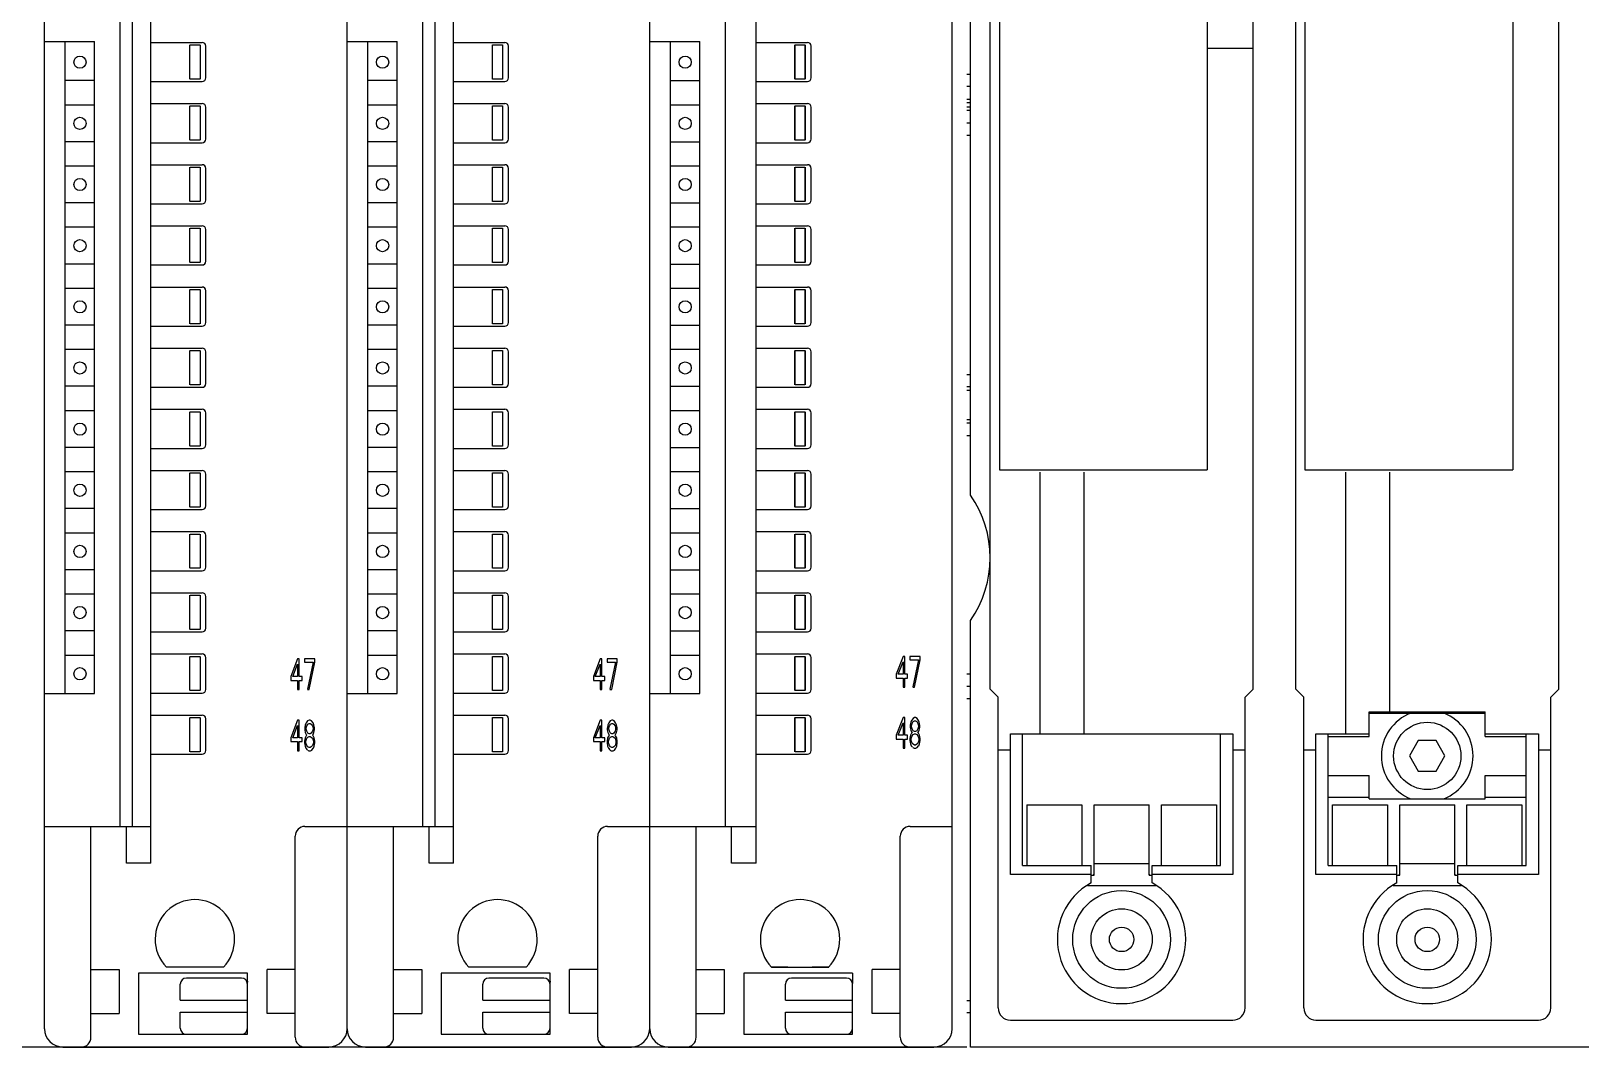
# Model space of a CAD drawing. Extents: x 430 to 1632, y -19 to 271.
# Drawn here: x 1389.4 to 1516.1, y -19.1 to 63.9 of the extents above; entities that cross this region are included whole.
import ezdxf

# ---------------------------------------------------------------- set-up
doc = ezdxf.new("R2010")
doc.units = 0
doc.header["$LTSCALE"] = 5
doc.header["$MEASUREMENT"] = 0
doc.layers.get('0').update_dxf_attribs({"linetype": 'CONTINUOUS'})

msp = doc.modelspace()

# ---------------------------------------------------------------- linework, layer by layer
at = {"color": 7, "linetype": 'Continuous'}
for p, q in [((1390.5, -17.65), (1390.5, 269.35)), ((1415.25, -17.65), (1415.25, 269.35)), ((1415.25, -17.65), (1415.25, 269.35)), ((1440, -17.65), (1440, 269.35)), ((1464.75, -17.65), (1464.75, 269.35)), ((1396.7, -1.11), (1396.7, 255.92)), ((1421.45, -1.11), (1421.45, 255.92)), ((1446.2, -1.11), (1446.2, 255.92)), ((1397.7, -1.11), (1397.7, 245.25)), ((1399.2, -4.11), (1399.2, 245.25)), ((1422.45, -1.11), (1422.45, 245.25)), ((1423.95, -4.11), (1423.95, 245.25)), ((1448.7, -4.11), (1448.7, 245.25)), ((1466.25, 25.97), (1466.25, 199.25)), ((1467.85, 10.1), (1467.85, 189.25)), ((1489.35, 10.1), (1489.35, 189.25)), ((1492.85, 10.1), (1492.85, 189.25)), ((1514.35, 10.1), (1514.35, 189.25)), ((1468.6, 166.65), (1468.6, 28.05)), ((1485.6, 166.65), (1485.6, 28.05)), ((1493.6, 166.65), (1493.6, 28.05)), ((1510.6, 166.65), (1510.6, 28.05)), ((1390.5, 63.05), (1394.6, 63.05)), ((1392.2, 9.75), (1392.2, 63.05)), ((1394.6, 9.75), (1394.6, 63.05)), ((1399.2, 62.99), (1403.4, 62.99)), ((1402.38, 59.99), (1402.38, 62.79)), ((1402.4, 62.79), (1403.2, 62.79)), ((1403.22, 62.79), (1403.22, 59.99)), ((1403.7, 60.09), (1403.7, 62.69)), ((1415.25, 63.05), (1419.35, 63.05)), ((1416.95, 9.75), (1416.95, 63.05)), ((1419.35, 9.75), (1419.35, 63.05)), ((1423.95, 62.99), (1428.15, 62.99)), ((1427.13, 59.99), (1427.13, 62.79)), ((1427.15, 62.79), (1427.95, 62.79)), ((1427.97, 62.79), (1427.97, 59.99)), ((1428.45, 60.09), (1428.45, 62.69)), ((1440, 63.05), (1444.1, 63.05)), ((1441.7, 9.75), (1441.7, 63.05)), ((1444.1, 9.75), (1444.1, 63.05)), ((1448.7, 62.99), (1452.9, 62.99)), ((1451.88, 59.99), (1451.88, 62.79)), ((1451.9, 59.99), (1451.9, 62.79)), ((1451.9, 62.79), (1452.7, 62.79)), ((1452.7, 62.79), (1452.7, 59.99)), ((1452.72, 62.79), (1452.72, 59.99)), ((1453.2, 60.09), (1453.2, 62.69)), ((1489.35, 62.5), (1485.6, 62.5)), ((1394.6, 59.87), (1392.2, 59.87)), ((1399.2, 59.79), (1403.4, 59.79)), ((1403.2, 59.99), (1402.4, 59.99)), ((1419.35, 59.87), (1416.95, 59.87)), ((1423.95, 59.79), (1428.15, 59.79)), ((1427.95, 59.99), (1427.15, 59.99)), ((1441.7, 59.87), (1444.1, 59.87)), ((1448.7, 59.79), (1452.9, 59.79)), ((1452.7, 59.99), (1451.9, 59.99)), ((1465.95, 60.4), (1466.25, 60.4)), ((1465.95, 59.4), (1466.25, 59.4)), ((1465.95, 58.36), (1466.25, 58.36)), ((1394.6, 57.87), (1392.2, 57.87)), ((1399.2, 57.99), (1403.4, 57.99)), ((1402.38, 54.99), (1402.38, 57.79)), ((1402.4, 57.79), (1403.2, 57.79)), ((1403.22, 57.79), (1403.22, 54.99)), ((1403.7, 55.09), (1403.7, 57.69)), ((1419.35, 57.87), (1416.95, 57.87)), ((1423.95, 57.99), (1428.15, 57.99)), ((1427.13, 54.99), (1427.13, 57.79)), ((1427.15, 57.79), (1427.95, 57.79)), ((1427.97, 57.79), (1427.97, 54.99)), ((1428.45, 55.09), (1428.45, 57.69)), ((1444.1, 57.87), (1441.7, 57.87)), ((1448.7, 57.99), (1452.9, 57.99)), ((1451.88, 54.99), (1451.88, 57.79)), ((1451.9, 54.99), (1451.9, 57.79)), ((1451.9, 57.79), (1452.7, 57.79)), ((1452.7, 57.79), (1452.7, 54.99)), ((1452.72, 57.79), (1452.72, 54.99)), ((1453.2, 55.09), (1453.2, 57.69)), ((1465.95, 58.07), (1466.25, 58.07)), ((1465.95, 57.73), (1466.25, 57.73)), ((1465.95, 57.44), (1466.25, 57.44)), ((1465.95, 56.4), (1466.25, 56.4)), ((1394.6, 54.87), (1392.2, 54.87)), ((1399.2, 54.79), (1403.4, 54.79)), ((1403.2, 54.99), (1402.4, 54.99)), ((1419.35, 54.87), (1416.95, 54.87)), ((1423.95, 54.79), (1428.15, 54.79)), ((1427.95, 54.99), (1427.15, 54.99)), ((1441.7, 54.87), (1444.1, 54.87)), ((1448.7, 54.79), (1452.9, 54.79)), ((1452.7, 54.99), (1451.9, 54.99)), ((1465.95, 55.4), (1466.25, 55.4)), ((1394.6, 52.87), (1392.2, 52.87)), ((1399.2, 52.99), (1403.4, 52.99)), ((1402.38, 49.99), (1402.38, 52.79)), ((1402.4, 52.79), (1403.2, 52.79)), ((1403.22, 52.79), (1403.22, 49.99)), ((1403.7, 50.09), (1403.7, 52.69)), ((1419.35, 52.87), (1416.95, 52.87)), ((1423.95, 52.99), (1428.15, 52.99)), ((1427.13, 49.99), (1427.13, 52.79)), ((1427.15, 52.79), (1427.95, 52.79)), ((1427.97, 52.79), (1427.97, 49.99)), ((1428.45, 50.09), (1428.45, 52.69)), ((1444.1, 52.87), (1441.7, 52.87)), ((1448.7, 52.99), (1452.9, 52.99)), ((1451.88, 49.99), (1451.88, 52.79)), ((1451.9, 49.99), (1451.9, 52.79)), ((1451.9, 52.79), (1452.7, 52.79)), ((1452.7, 52.79), (1452.7, 49.99)), ((1452.72, 52.79), (1452.72, 49.99)), ((1453.2, 50.09), (1453.2, 52.69)), ((1394.6, 49.87), (1392.2, 49.87)), ((1399.2, 49.79), (1403.4, 49.79)), ((1403.2, 49.99), (1402.4, 49.99)), ((1419.35, 49.87), (1416.95, 49.87)), ((1423.95, 49.79), (1428.15, 49.79)), ((1427.95, 49.99), (1427.15, 49.99)), ((1441.7, 49.87), (1444.1, 49.87)), ((1448.7, 49.79), (1452.9, 49.79)), ((1452.7, 49.99), (1451.9, 49.99)), ((1394.6, 47.87), (1392.2, 47.87)), ((1399.2, 47.99), (1403.4, 47.99)), ((1402.38, 44.99), (1402.38, 47.79)), ((1402.4, 47.79), (1403.2, 47.79)), ((1403.22, 47.79), (1403.22, 44.99)), ((1403.7, 45.09), (1403.7, 47.69)), ((1419.35, 47.87), (1416.95, 47.87)), ((1423.95, 47.99), (1428.15, 47.99)), ((1427.13, 44.99), (1427.13, 47.79)), ((1427.15, 47.79), (1427.95, 47.79)), ((1427.97, 47.79), (1427.97, 44.99)), ((1428.45, 45.09), (1428.45, 47.69)), ((1444.1, 47.87), (1441.7, 47.87)), ((1448.7, 47.99), (1452.9, 47.99)), ((1451.88, 44.99), (1451.88, 47.79)), ((1451.9, 44.99), (1451.9, 47.79)), ((1451.9, 47.79), (1452.7, 47.79)), ((1452.7, 47.79), (1452.7, 44.99)), ((1452.72, 47.79), (1452.72, 44.99)), ((1453.2, 45.09), (1453.2, 47.69)), ((1394.6, 44.87), (1392.2, 44.87)), ((1399.2, 44.79), (1403.4, 44.79)), ((1403.2, 44.99), (1402.4, 44.99)), ((1419.35, 44.87), (1416.95, 44.87)), ((1423.95, 44.79), (1428.15, 44.79)), ((1427.95, 44.99), (1427.15, 44.99)), ((1441.7, 44.87), (1444.1, 44.87)), ((1448.7, 44.79), (1452.9, 44.79)), ((1452.7, 44.99), (1451.9, 44.99)), ((1394.6, 42.87), (1392.2, 42.87)), ((1399.2, 42.99), (1403.4, 42.99)), ((1402.38, 39.99), (1402.38, 42.79)), ((1402.4, 42.79), (1403.2, 42.79)), ((1403.22, 42.79), (1403.22, 39.99)), ((1403.7, 40.09), (1403.7, 42.69)), ((1419.35, 42.87), (1416.95, 42.87)), ((1423.95, 42.99), (1428.15, 42.99)), ((1427.13, 39.99), (1427.13, 42.79)), ((1427.15, 42.79), (1427.95, 42.79)), ((1427.97, 42.79), (1427.97, 39.99)), ((1428.45, 40.09), (1428.45, 42.69)), ((1444.1, 42.87), (1441.7, 42.87)), ((1448.7, 42.99), (1452.9, 42.99)), ((1451.88, 39.99), (1451.88, 42.79)), ((1451.9, 39.99), (1451.9, 42.79)), ((1451.9, 42.79), (1452.7, 42.79)), ((1452.7, 42.79), (1452.7, 39.99)), ((1452.72, 42.79), (1452.72, 39.99)), ((1453.2, 40.09), (1453.2, 42.69)), ((1394.6, 39.87), (1392.2, 39.87)), ((1399.2, 39.79), (1403.4, 39.79)), ((1403.2, 39.99), (1402.4, 39.99)), ((1419.35, 39.87), (1416.95, 39.87)), ((1423.95, 39.79), (1428.15, 39.79)), ((1427.95, 39.99), (1427.15, 39.99)), ((1441.7, 39.87), (1444.1, 39.87)), ((1448.7, 39.79), (1452.9, 39.79)), ((1452.7, 39.99), (1451.9, 39.99)), ((1394.6, 37.87), (1392.2, 37.87)), ((1399.2, 37.99), (1403.4, 37.99)), ((1402.38, 34.99), (1402.38, 37.79)), ((1402.4, 37.79), (1403.2, 37.79)), ((1403.22, 37.79), (1403.22, 34.99)), ((1403.7, 35.09), (1403.7, 37.69)), ((1419.35, 37.87), (1416.95, 37.87)), ((1423.95, 37.99), (1428.15, 37.99)), ((1427.13, 34.99), (1427.13, 37.79)), ((1427.15, 37.79), (1427.95, 37.79)), ((1427.97, 37.79), (1427.97, 34.99)), ((1428.45, 35.09), (1428.45, 37.69)), ((1444.1, 37.87), (1441.7, 37.87)), ((1448.7, 37.99), (1452.9, 37.99)), ((1451.88, 34.99), (1451.88, 37.79)), ((1451.9, 34.99), (1451.9, 37.79)), ((1451.9, 37.79), (1452.7, 37.79)), ((1452.7, 37.79), (1452.7, 34.99)), ((1452.72, 37.79), (1452.72, 34.99)), ((1453.2, 35.09), (1453.2, 37.69)), ((1465.95, 35.85), (1466.25, 35.85)), ((1394.6, 34.87), (1392.2, 34.87)), ((1399.2, 34.79), (1403.4, 34.79)), ((1403.2, 34.99), (1402.4, 34.99)), ((1419.35, 34.87), (1416.95, 34.87)), ((1423.95, 34.79), (1428.15, 34.79)), ((1427.95, 34.99), (1427.15, 34.99)), ((1441.7, 34.87), (1444.1, 34.87)), ((1448.7, 34.79), (1452.9, 34.79)), ((1452.7, 34.99), (1451.9, 34.99)), ((1465.95, 34.85), (1466.25, 34.85)), ((1465.95, 34.55), (1466.25, 34.55)), ((1399.2, 32.99), (1403.4, 32.99)), ((1423.95, 32.99), (1428.15, 32.99)), ((1448.7, 32.99), (1452.9, 32.99)), ((1394.6, 32.87), (1392.2, 32.87)), ((1402.38, 29.99), (1402.38, 32.79)), ((1402.4, 32.79), (1403.2, 32.79)), ((1403.22, 32.79), (1403.22, 29.99)), ((1403.7, 30.09), (1403.7, 32.69)), ((1419.35, 32.87), (1416.95, 32.87)), ((1427.13, 29.99), (1427.13, 32.79)), ((1427.15, 32.79), (1427.95, 32.79)), ((1427.97, 32.79), (1427.97, 29.99)), ((1428.45, 30.09), (1428.45, 32.69)), ((1444.1, 32.87), (1441.7, 32.87)), ((1451.88, 29.99), (1451.88, 32.79)), ((1451.9, 29.99), (1451.9, 32.79)), ((1451.9, 32.79), (1452.7, 32.79)), ((1452.7, 32.79), (1452.7, 29.99)), ((1452.72, 32.79), (1452.72, 29.99)), ((1453.2, 30.09), (1453.2, 32.69)), ((1465.95, 32.15), (1466.25, 32.15)), ((1466.25, 31.85), (1465.95, 31.85)), ((1465.95, 30.85), (1466.25, 30.85)), ((1394.6, 29.87), (1392.2, 29.87)), ((1399.2, 29.79), (1403.4, 29.79)), ((1403.2, 29.99), (1402.4, 29.99)), ((1419.35, 29.87), (1416.95, 29.87)), ((1423.95, 29.79), (1428.15, 29.79)), ((1427.95, 29.99), (1427.15, 29.99)), ((1441.7, 29.87), (1444.1, 29.87)), ((1448.7, 29.79), (1452.9, 29.79)), ((1452.7, 29.99), (1451.9, 29.99)), ((1399.2, 27.99), (1403.4, 27.99)), ((1423.95, 27.99), (1428.15, 27.99)), ((1448.7, 27.99), (1452.9, 27.99)), ((1468.6, 28.05), (1485.6, 28.05)), ((1493.6, 28.05), (1510.6, 28.05)), ((1394.6, 27.87), (1392.2, 27.87)), ((1402.38, 24.99), (1402.38, 27.79)), ((1402.4, 27.79), (1403.2, 27.79)), ((1403.22, 27.79), (1403.22, 24.99)), ((1403.7, 25.09), (1403.7, 27.69)), ((1419.35, 27.87), (1416.95, 27.87)), ((1427.13, 24.99), (1427.13, 27.79)), ((1427.15, 27.79), (1427.95, 27.79)), ((1427.97, 27.79), (1427.97, 24.99)), ((1428.45, 25.09), (1428.45, 27.69)), ((1444.1, 27.87), (1441.7, 27.87)), ((1451.88, 24.99), (1451.88, 27.79)), ((1451.9, 24.99), (1451.9, 27.79)), ((1451.9, 27.79), (1452.7, 27.79)), ((1452.7, 27.79), (1452.7, 24.99)), ((1452.72, 27.79), (1452.72, 24.99)), ((1453.2, 25.09), (1453.2, 27.69)), ((1471.9, 27.85), (1471.9, 6.45)), ((1475.5, 27.85), (1475.5, 6.45)), ((1496.9, 27.85), (1496.9, 6.45)), ((1500.5, 27.85), (1500.5, 8.25)), ((1394.6, 24.87), (1392.2, 24.87)), ((1399.2, 24.79), (1403.4, 24.79)), ((1403.2, 24.99), (1402.4, 24.99)), ((1419.35, 24.87), (1416.95, 24.87)), ((1423.95, 24.79), (1428.15, 24.79)), ((1427.95, 24.99), (1427.15, 24.99)), ((1441.7, 24.87), (1444.1, 24.87)), ((1448.7, 24.79), (1452.9, 24.79)), ((1452.7, 24.99), (1451.9, 24.99)), ((1394.6, 22.87), (1392.2, 22.87)), ((1399.2, 22.99), (1403.4, 22.99)), ((1419.35, 22.87), (1416.95, 22.87)), ((1423.95, 22.99), (1428.15, 22.99)), ((1444.1, 22.87), (1441.7, 22.87)), ((1448.7, 22.99), (1452.9, 22.99)), ((1402.38, 19.99), (1402.38, 22.79)), ((1402.4, 22.79), (1403.2, 22.79)), ((1403.22, 22.79), (1403.22, 19.99)), ((1403.7, 20.09), (1403.7, 22.69)), ((1427.13, 19.99), (1427.13, 22.79)), ((1427.15, 22.79), (1427.95, 22.79)), ((1427.97, 22.79), (1427.97, 19.99)), ((1428.45, 20.09), (1428.45, 22.69)), ((1451.88, 19.99), (1451.88, 22.79)), ((1451.9, 19.99), (1451.9, 22.79)), ((1451.9, 22.79), (1452.7, 22.79)), ((1452.7, 22.79), (1452.7, 19.99)), ((1452.72, 22.79), (1452.72, 19.99)), ((1453.2, 20.09), (1453.2, 22.69)), ((1394.6, 19.87), (1392.2, 19.87)), ((1399.2, 19.79), (1403.4, 19.79)), ((1403.2, 19.99), (1402.4, 19.99)), ((1419.35, 19.87), (1416.95, 19.87)), ((1423.95, 19.79), (1428.15, 19.79)), ((1427.95, 19.99), (1427.15, 19.99)), ((1441.7, 19.87), (1444.1, 19.87)), ((1448.7, 19.79), (1452.9, 19.79)), ((1452.7, 19.99), (1451.9, 19.99)), ((1394.6, 17.87), (1392.2, 17.87)), ((1399.2, 17.99), (1403.4, 17.99)), ((1402.38, 14.99), (1402.38, 17.79)), ((1402.4, 17.79), (1403.2, 17.79)), ((1403.22, 17.79), (1403.22, 14.99)), ((1419.35, 17.87), (1416.95, 17.87)), ((1423.95, 17.99), (1428.15, 17.99)), ((1427.13, 14.99), (1427.13, 17.79)), ((1427.15, 17.79), (1427.95, 17.79)), ((1427.97, 17.79), (1427.97, 14.99)), ((1444.1, 17.87), (1441.7, 17.87)), ((1448.7, 17.99), (1452.9, 17.99)), ((1451.88, 14.99), (1451.88, 17.79)), ((1451.9, 14.99), (1451.9, 17.79)), ((1451.9, 17.79), (1452.7, 17.79)), ((1452.7, 17.79), (1452.7, 14.99)), ((1452.72, 17.79), (1452.72, 14.99)), ((1403.7, 15.09), (1403.7, 17.69)), ((1428.45, 15.09), (1428.45, 17.69)), ((1453.2, 15.09), (1453.2, 17.69)), ((1466.25, -19.15), (1466.25, 15.73)), ((1394.6, 14.87), (1392.2, 14.87)), ((1399.2, 14.79), (1403.4, 14.79)), ((1403.2, 14.99), (1402.4, 14.99)), ((1419.35, 14.87), (1416.95, 14.87)), ((1423.95, 14.79), (1428.15, 14.79)), ((1427.95, 14.99), (1427.15, 14.99)), ((1441.7, 14.87), (1444.1, 14.87)), ((1448.7, 14.79), (1452.9, 14.79)), ((1452.7, 14.99), (1451.9, 14.99)), ((1394.6, 12.87), (1392.2, 12.87)), ((1399.2, 12.99), (1403.4, 12.99)), ((1402.38, 9.99), (1402.38, 12.79)), ((1402.4, 12.79), (1403.2, 12.79)), ((1403.22, 12.79), (1403.22, 9.99)), ((1403.7, 10.09), (1403.7, 12.69)), ((1419.35, 12.87), (1416.95, 12.87)), ((1423.95, 12.99), (1428.15, 12.99)), ((1427.13, 9.99), (1427.13, 12.79)), ((1427.15, 12.79), (1427.95, 12.79)), ((1427.97, 12.79), (1427.97, 9.99)), ((1428.45, 10.09), (1428.45, 12.69)), ((1444.1, 12.87), (1441.7, 12.87)), ((1448.7, 12.99), (1452.9, 12.99)), ((1451.88, 9.99), (1451.88, 12.79)), ((1451.9, 9.99), (1451.9, 12.79)), ((1451.9, 12.79), (1452.7, 12.79)), ((1452.7, 12.79), (1452.7, 9.99)), ((1452.72, 12.79), (1452.72, 9.99)), ((1453.2, 10.09), (1453.2, 12.69)), ((1460.72, 12.78), (1460.16, 11.34)), ((1460.86, 12.78), (1460.72, 12.78)), ((1460.86, 11.34), (1460.86, 12.78)), ((1461.28, 12.78), (1461.28, 12.51)), ((1462.12, 12.78), (1461.28, 12.78)), ((1462.12, 12.51), (1462.12, 12.78)), ((1411.2, 12.58), (1410.64, 11.14)), ((1410.8, 11.14), (1411.2, 12.15)), ((1411.34, 12.58), (1411.2, 12.58)), ((1411.2, 12.15), (1411.2, 11.14)), ((1411.34, 11.14), (1411.34, 12.58)), ((1411.76, 12.58), (1411.76, 12.31)), ((1412.6, 12.58), (1411.76, 12.58)), ((1411.76, 12.31), (1412.46, 12.31)), ((1412.46, 12.31), (1412, 10.1)), ((1412.14, 10.08), (1412.6, 12.31)), ((1412.6, 12.31), (1412.6, 12.58)), ((1435.95, 12.58), (1435.39, 11.14)), ((1435.55, 11.14), (1435.95, 12.15)), ((1436.09, 12.58), (1435.95, 12.58)), ((1435.95, 12.15), (1435.95, 11.14)), ((1436.09, 11.14), (1436.09, 12.58)), ((1436.51, 12.58), (1436.51, 12.31)), ((1437.35, 12.58), (1436.51, 12.58)), ((1436.51, 12.31), (1437.21, 12.31)), ((1437.21, 12.31), (1436.75, 10.1)), ((1436.89, 10.08), (1437.35, 12.31)), ((1437.35, 12.31), (1437.35, 12.58)), ((1460.32, 11.34), (1460.72, 12.35)), ((1460.72, 12.35), (1460.72, 11.34)), ((1461.28, 12.51), (1461.98, 12.51)), ((1461.98, 12.51), (1461.52, 10.31)), ((1461.66, 10.28), (1462.12, 12.51)), ((1410.64, 11.14), (1410.64, 10.82)), ((1410.64, 10.82), (1411.2, 10.82)), ((1411.2, 11.14), (1410.8, 11.14)), ((1411.2, 10.82), (1411.2, 10.08)), ((1411.57, 11.14), (1411.34, 11.14)), ((1411.34, 10.08), (1411.34, 10.82)), ((1411.34, 10.82), (1411.57, 10.82)), ((1411.57, 10.82), (1411.57, 11.14)), ((1435.39, 11.14), (1435.39, 10.82)), ((1435.39, 10.82), (1435.95, 10.82)), ((1435.95, 11.14), (1435.55, 11.14)), ((1435.95, 10.82), (1435.95, 10.08)), ((1436.32, 11.14), (1436.09, 11.14)), ((1436.09, 10.08), (1436.09, 10.82)), ((1436.09, 10.82), (1436.32, 10.82)), ((1436.32, 10.82), (1436.32, 11.14)), ((1460.16, 11.34), (1460.16, 11.02)), ((1460.16, 11.02), (1460.72, 11.02)), ((1460.72, 11.34), (1460.32, 11.34)), ((1460.72, 11.02), (1460.72, 10.28)), ((1460.72, 10.28), (1460.86, 10.28)), ((1461.09, 11.34), (1460.86, 11.34)), ((1460.86, 10.28), (1460.86, 11.02)), ((1460.86, 11.02), (1461.09, 11.02)), ((1461.09, 11.02), (1461.09, 11.34)), ((1461.52, 10.28), (1461.66, 10.28)), ((1465.95, 11.35), (1466.25, 11.35)), ((1465.95, 10.35), (1466.25, 10.35)), ((1390.5, 9.75), (1394.6, 9.75)), ((1399.2, 9.79), (1403.4, 9.79)), ((1403.2, 9.99), (1402.4, 9.99)), ((1411.2, 10.08), (1411.34, 10.08)), ((1412, 10.08), (1412.14, 10.08)), ((1415.25, 9.75), (1419.35, 9.75)), ((1423.95, 9.79), (1428.15, 9.79)), ((1427.95, 9.99), (1427.15, 9.99)), ((1435.95, 10.08), (1436.09, 10.08)), ((1436.75, 10.08), (1436.89, 10.08)), ((1440, 9.75), (1444.1, 9.75)), ((1448.7, 9.79), (1452.9, 9.79)), ((1452.7, 9.99), (1451.9, 9.99)), ((1465.95, 9.35), (1466.25, 9.35)), ((1467.85, 10.1), (1468.5, 9.45)), ((1468.5, -15.95), (1468.5, 9.45)), ((1489.35, 10.1), (1488.7, 9.45)), ((1488.7, -15.95), (1488.7, 9.45)), ((1492.85, 10.1), (1493.5, 9.45)), ((1493.5, -15.95), (1493.5, 9.45)), ((1514.35, 10.1), (1513.7, 9.45)), ((1513.7, -15.95), (1513.7, 9.45)), ((1399.2, 7.99), (1403.4, 7.99)), ((1402.38, 4.99), (1402.38, 7.79)), ((1402.4, 7.79), (1403.2, 7.79)), ((1403.22, 7.79), (1403.22, 4.99)), ((1403.7, 5.09), (1403.7, 7.69)), ((1423.95, 7.99), (1428.15, 7.99)), ((1427.13, 4.99), (1427.13, 7.79)), ((1427.15, 7.79), (1427.95, 7.79)), ((1427.97, 7.79), (1427.97, 4.99)), ((1428.45, 5.09), (1428.45, 7.69)), ((1448.7, 7.99), (1452.9, 7.99)), ((1451.88, 4.99), (1451.88, 7.79)), ((1451.9, 4.99), (1451.9, 7.79)), ((1451.9, 7.79), (1452.7, 7.79)), ((1452.7, 7.79), (1452.7, 4.99)), ((1452.72, 7.79), (1452.72, 4.99)), ((1453.2, 5.09), (1453.2, 7.69)), ((1460.72, 7.78), (1460.16, 6.34)), ((1460.86, 7.78), (1460.72, 7.78)), ((1460.86, 6.34), (1460.86, 7.78)), ((1461.54, 7.72), (1461.42, 7.56)), ((1461.66, 7.78), (1461.54, 7.72)), ((1461.75, 7.78), (1461.66, 7.78)), ((1461.87, 7.72), (1461.75, 7.78)), ((1461.98, 7.56), (1461.87, 7.72)), ((1498.85, 8.25), (1508.35, 8.25)), ((1498.85, 6.25), (1498.85, 8.25)), ((1498.85, 8.15), (1508.35, 8.15)), ((1508.35, 6.25), (1508.35, 8.25)), ((1411.2, 7.58), (1410.64, 6.14)), ((1410.8, 6.14), (1411.2, 7.15)), ((1411.34, 7.58), (1411.2, 7.58)), ((1411.2, 7.15), (1411.2, 6.14)), ((1411.34, 6.14), (1411.34, 7.58)), ((1411.78, 6.94), (1411.78, 6.78)), ((1411.78, 6.78), (1411.83, 6.57)), ((1411.83, 7.2), (1411.79, 6.96)), ((1411.9, 7.36), (1411.83, 7.2)), ((1411.83, 6.57), (1411.9, 6.41)), ((1412.02, 7.52), (1411.9, 7.36)), ((1411.9, 6.94), (1411.95, 7.1)), ((1411.9, 6.83), (1411.9, 6.94)), ((1411.95, 6.67), (1411.9, 6.83)), ((1411.9, 6.41), (1411.95, 6.35)), ((1411.95, 6.35), (1411.9, 6.3)), ((1411.95, 7.1), (1412.04, 7.26)), ((1412.04, 6.51), (1411.95, 6.67)), ((1412.14, 7.58), (1412.02, 7.52)), ((1412.04, 7.26), (1412.14, 7.31)), ((1412.14, 6.46), (1412.04, 6.51)), ((1412.23, 7.58), (1412.14, 7.58)), ((1412.14, 7.31), (1412.23, 7.31)), ((1412.23, 6.46), (1412.14, 6.46)), ((1412.35, 7.52), (1412.23, 7.58)), ((1412.23, 7.31), (1412.32, 7.26)), ((1412.32, 6.51), (1412.23, 6.46)), ((1412.32, 7.26), (1412.42, 7.1)), ((1412.42, 6.67), (1412.32, 6.51)), ((1412.46, 7.36), (1412.35, 7.52)), ((1412.42, 7.1), (1412.46, 6.94)), ((1412.46, 6.83), (1412.42, 6.67)), ((1412.42, 6.35), (1412.46, 6.41)), ((1412.46, 6.3), (1412.42, 6.35)), ((1412.53, 7.2), (1412.46, 7.36)), ((1412.46, 6.94), (1412.46, 6.83)), ((1412.46, 6.41), (1412.53, 6.57)), ((1412.58, 6.94), (1412.53, 7.2)), ((1412.53, 6.57), (1412.58, 6.78)), ((1412.58, 6.78), (1412.58, 6.94)), ((1435.95, 7.58), (1435.39, 6.14)), ((1435.55, 6.14), (1435.95, 7.15)), ((1436.09, 7.58), (1435.95, 7.58)), ((1435.95, 7.15), (1435.95, 6.14)), ((1436.09, 6.14), (1436.09, 7.58)), ((1436.53, 6.94), (1436.53, 6.78)), ((1436.53, 6.78), (1436.58, 6.57)), ((1436.58, 7.2), (1436.54, 6.96)), ((1436.65, 7.36), (1436.58, 7.2)), ((1436.58, 6.57), (1436.65, 6.41)), ((1436.77, 7.52), (1436.65, 7.36)), ((1436.65, 6.94), (1436.7, 7.1)), ((1436.65, 6.83), (1436.65, 6.94)), ((1436.7, 6.67), (1436.65, 6.83)), ((1436.65, 6.41), (1436.7, 6.35)), ((1436.7, 6.35), (1436.65, 6.3)), ((1436.7, 7.1), (1436.79, 7.26)), ((1436.79, 6.51), (1436.7, 6.67)), ((1436.89, 7.58), (1436.77, 7.52)), ((1436.79, 7.26), (1436.89, 7.31)), ((1436.89, 6.46), (1436.79, 6.51)), ((1436.98, 7.58), (1436.89, 7.58)), ((1436.89, 7.31), (1436.98, 7.31)), ((1436.98, 6.46), (1436.89, 6.46)), ((1437.1, 7.52), (1436.98, 7.58)), ((1436.98, 7.31), (1437.07, 7.26)), ((1437.07, 6.51), (1436.98, 6.46)), ((1437.07, 7.26), (1437.17, 7.1)), ((1437.17, 6.67), (1437.07, 6.51)), ((1437.21, 7.36), (1437.1, 7.52)), ((1437.17, 7.1), (1437.21, 6.94)), ((1437.21, 6.83), (1437.17, 6.67)), ((1437.17, 6.35), (1437.21, 6.41)), ((1437.21, 6.3), (1437.17, 6.35)), ((1437.28, 7.2), (1437.21, 7.36)), ((1437.21, 6.94), (1437.21, 6.83)), ((1437.21, 6.41), (1437.28, 6.57)), ((1437.33, 6.94), (1437.28, 7.2)), ((1437.28, 6.57), (1437.33, 6.78)), ((1437.33, 6.78), (1437.33, 6.94)), ((1460.16, 6.34), (1460.16, 6.02)), ((1460.32, 6.34), (1460.72, 7.35)), ((1460.72, 6.34), (1460.32, 6.34)), ((1460.72, 7.35), (1460.72, 6.34)), ((1461.09, 6.34), (1460.86, 6.34)), ((1461.09, 6.02), (1461.09, 6.34)), ((1461.33, 6.34), (1461.28, 6.08)), ((1461.35, 7.41), (1461.31, 7.16)), ((1461.31, 7.14), (1461.31, 6.98)), ((1461.31, 6.98), (1461.35, 6.77)), ((1461.42, 6.5), (1461.33, 6.34)), ((1461.42, 7.56), (1461.35, 7.41)), ((1461.35, 6.77), (1461.42, 6.61)), ((1461.42, 7.14), (1461.47, 7.3)), ((1461.42, 7.03), (1461.42, 7.14)), ((1461.47, 6.87), (1461.42, 7.03)), ((1461.42, 6.61), (1461.47, 6.55)), ((1461.47, 6.55), (1461.42, 6.5)), ((1461.47, 7.3), (1461.56, 7.46)), ((1461.56, 6.71), (1461.47, 6.87)), ((1461.47, 6.29), (1461.56, 6.39)), ((1461.56, 7.46), (1461.66, 7.51)), ((1461.66, 6.66), (1461.56, 6.71)), ((1461.56, 6.39), (1461.66, 6.45)), ((1461.66, 7.51), (1461.75, 7.51)), ((1461.75, 6.66), (1461.66, 6.66)), ((1461.66, 6.45), (1461.75, 6.45)), ((1461.75, 7.51), (1461.84, 7.46)), ((1461.84, 6.71), (1461.75, 6.66)), ((1461.75, 6.45), (1461.84, 6.39)), ((1461.84, 7.46), (1461.94, 7.3)), ((1461.94, 6.87), (1461.84, 6.71)), ((1461.84, 6.39), (1461.94, 6.29)), ((1461.94, 7.3), (1461.98, 7.14)), ((1461.98, 7.03), (1461.94, 6.87)), ((1461.94, 6.55), (1461.98, 6.61)), ((1461.98, 6.5), (1461.94, 6.55)), ((1462.05, 7.41), (1461.98, 7.56)), ((1461.98, 7.14), (1461.98, 7.03)), ((1461.98, 6.61), (1462.05, 6.77)), ((1462.08, 6.34), (1461.98, 6.5)), ((1462.1, 7.14), (1462.05, 7.41)), ((1462.05, 6.77), (1462.1, 6.98)), ((1462.12, 6.08), (1462.08, 6.34)), ((1462.1, 6.98), (1462.1, 7.14)), ((1469.5, 6.45), (1487.7, 6.45)), ((1469.5, -5.05), (1469.5, 6.45)), ((1470.5, -4.3), (1470.5, 6.45)), ((1486.7, -4.3), (1486.7, 6.45)), ((1487.7, 6.45), (1487.7, -5.05)), ((1494.5, 6.45), (1498.85, 6.45)), ((1494.5, -5.05), (1494.5, 6.45)), ((1495.5, -4.3), (1495.5, 6.45)), ((1508.35, 6.45), (1512.7, 6.45)), ((1511.7, -4.3), (1511.7, 6.45)), ((1512.7, 6.45), (1512.7, -5.05)), ((1410.64, 6.14), (1410.64, 5.82)), ((1410.64, 5.82), (1411.2, 5.82)), ((1411.2, 6.14), (1410.8, 6.14)), ((1411.2, 5.82), (1411.2, 5.08)), ((1411.2, 5.08), (1411.34, 5.08)), ((1411.57, 6.14), (1411.34, 6.14)), ((1411.34, 5.08), (1411.34, 5.82)), ((1411.34, 5.82), (1411.57, 5.82)), ((1411.57, 5.82), (1411.57, 6.14)), ((1411.81, 6.14), (1411.76, 5.87)), ((1411.76, 5.87), (1411.76, 5.71)), ((1411.76, 5.71), (1411.81, 5.45)), ((1411.9, 6.3), (1411.81, 6.14)), ((1411.81, 5.45), (1411.88, 5.29)), ((1411.88, 5.87), (1411.95, 6.09)), ((1411.88, 5.71), (1411.88, 5.87)), ((1411.95, 5.5), (1411.88, 5.71)), ((1411.88, 5.29), (1411.98, 5.16)), ((1411.95, 6.09), (1412.04, 6.19)), ((1412.04, 5.4), (1411.95, 5.5)), ((1412, 5.13), (1412.11, 5.08)), ((1412.04, 6.19), (1412.14, 6.25)), ((1412.14, 5.34), (1412.04, 5.4)), ((1412.11, 5.08), (1412.25, 5.08)), ((1412.14, 6.25), (1412.23, 6.25)), ((1412.23, 5.34), (1412.14, 5.34)), ((1412.23, 6.25), (1412.32, 6.19)), ((1412.32, 5.4), (1412.23, 5.34)), ((1412.25, 5.08), (1412.37, 5.13)), ((1412.32, 6.19), (1412.42, 6.09)), ((1412.42, 5.5), (1412.32, 5.4)), ((1412.37, 5.13), (1412.48, 5.28)), ((1412.42, 6.09), (1412.49, 5.87)), ((1412.49, 5.71), (1412.42, 5.5)), ((1412.56, 6.14), (1412.46, 6.3)), ((1412.49, 5.87), (1412.49, 5.71)), ((1412.49, 5.29), (1412.56, 5.45)), ((1412.6, 5.87), (1412.56, 6.14)), ((1412.56, 5.45), (1412.6, 5.71)), ((1412.6, 5.71), (1412.6, 5.87)), ((1435.39, 6.14), (1435.39, 5.82)), ((1435.39, 5.82), (1435.95, 5.82)), ((1435.95, 6.14), (1435.55, 6.14)), ((1435.95, 5.82), (1435.95, 5.08)), ((1435.95, 5.08), (1436.09, 5.08)), ((1436.32, 6.14), (1436.09, 6.14)), ((1436.09, 5.08), (1436.09, 5.82)), ((1436.09, 5.82), (1436.32, 5.82)), ((1436.32, 5.82), (1436.32, 6.14)), ((1436.56, 6.14), (1436.51, 5.87)), ((1436.51, 5.87), (1436.51, 5.71)), ((1436.51, 5.71), (1436.56, 5.45)), ((1436.65, 6.3), (1436.56, 6.14)), ((1436.56, 5.45), (1436.63, 5.29)), ((1436.63, 5.87), (1436.7, 6.09)), ((1436.63, 5.71), (1436.63, 5.87)), ((1436.7, 5.5), (1436.63, 5.71)), ((1436.63, 5.29), (1436.73, 5.16)), ((1436.7, 6.09), (1436.79, 6.19)), ((1436.79, 5.4), (1436.7, 5.5)), ((1436.75, 5.13), (1436.86, 5.08)), ((1436.79, 6.19), (1436.89, 6.25)), ((1436.89, 5.34), (1436.79, 5.4)), ((1436.86, 5.08), (1437, 5.08)), ((1436.89, 6.25), (1436.98, 6.25)), ((1436.98, 5.34), (1436.89, 5.34)), ((1436.98, 6.25), (1437.07, 6.19)), ((1437.07, 5.4), (1436.98, 5.34)), ((1437, 5.08), (1437.12, 5.13)), ((1437.07, 6.19), (1437.17, 6.09)), ((1437.17, 5.5), (1437.07, 5.4)), ((1437.12, 5.13), (1437.23, 5.28)), ((1437.17, 6.09), (1437.24, 5.87)), ((1437.24, 5.71), (1437.17, 5.5)), ((1437.31, 6.14), (1437.21, 6.3)), ((1437.24, 5.87), (1437.24, 5.71)), ((1437.24, 5.29), (1437.31, 5.45)), ((1437.35, 5.87), (1437.31, 6.14)), ((1437.31, 5.45), (1437.35, 5.71)), ((1437.35, 5.71), (1437.35, 5.87)), ((1460.16, 6.02), (1460.72, 6.02)), ((1460.72, 6.02), (1460.72, 5.28)), ((1460.72, 5.28), (1460.86, 5.28)), ((1460.86, 5.28), (1460.86, 6.02)), ((1460.86, 6.02), (1461.09, 6.02)), ((1461.28, 6.08), (1461.28, 5.92)), ((1461.28, 5.92), (1461.33, 5.65)), ((1461.33, 5.65), (1461.4, 5.49)), ((1461.4, 6.08), (1461.47, 6.29)), ((1461.4, 5.92), (1461.4, 6.08)), ((1461.47, 5.7), (1461.4, 5.92)), ((1461.4, 5.49), (1461.5, 5.36)), ((1461.56, 5.6), (1461.47, 5.7)), ((1461.52, 5.33), (1461.63, 5.28)), ((1461.66, 5.54), (1461.56, 5.6)), ((1461.63, 5.28), (1461.77, 5.28)), ((1461.75, 5.54), (1461.66, 5.54)), ((1461.84, 5.6), (1461.75, 5.54)), ((1461.77, 5.28), (1461.89, 5.33)), ((1461.94, 5.7), (1461.84, 5.6)), ((1461.89, 5.33), (1462, 5.48)), ((1461.94, 6.29), (1462.01, 6.08)), ((1462.01, 5.92), (1461.94, 5.7)), ((1462.01, 6.08), (1462.01, 5.92)), ((1462.01, 5.49), (1462.08, 5.65)), ((1462.08, 5.65), (1462.12, 5.92)), ((1462.12, 5.92), (1462.12, 6.08)), ((1468.5, 5.15), (1469.5, 5.15)), ((1487.7, 5.15), (1488.7, 5.15)), ((1493.5, 5.15), (1494.5, 5.15)), ((1495.5, 6.25), (1498.85, 6.25)), ((1502.86, 5.9), (1502.15, 4.65)), ((1504.33, 5.9), (1502.86, 5.9)), ((1505.05, 4.65), (1504.33, 5.9)), ((1508.35, 6.25), (1511.7, 6.25)), ((1512.7, 5.15), (1513.7, 5.15)), ((1399.2, 4.79), (1403.4, 4.79)), ((1403.2, 4.99), (1402.4, 4.99)), ((1423.95, 4.79), (1428.15, 4.79)), ((1427.95, 4.99), (1427.15, 4.99)), ((1448.7, 4.79), (1452.9, 4.79)), ((1452.7, 4.99), (1451.9, 4.99)), ((1502.15, 4.65), (1502.86, 3.4)), ((1504.33, 3.4), (1505.05, 4.65)), ((1495.5, 3.05), (1498.85, 3.05)), ((1498.85, 1.15), (1498.85, 3.05)), ((1502.86, 3.4), (1504.33, 3.4)), ((1508.35, 3.05), (1511.7, 3.05)), ((1508.35, 1.15), (1508.35, 3.05)), ((1470.85, 0.65), (1475.35, 0.65)), ((1470.85, 0.65), (1470.85, -4.3)), ((1475.35, 0.65), (1475.35, -4.3)), ((1476.35, 0.65), (1480.85, 0.65)), ((1476.35, -5.1), (1476.35, 0.65)), ((1480.85, -5.1), (1480.85, 0.65)), ((1481.85, 0.65), (1486.35, 0.65)), ((1481.85, -4.3), (1481.85, 0.65)), ((1486.35, 0.65), (1486.35, -4.3)), ((1498.85, 1.25), (1495.5, 1.25)), ((1495.85, 0.65), (1500.35, 0.65)), ((1495.85, -4.3), (1495.85, 0.65)), ((1498.85, 1.15), (1508.35, 1.15)), ((1500.35, 0.65), (1500.35, -4.3)), ((1501.35, 0.65), (1505.85, 0.65)), ((1501.35, -5.1), (1501.35, 0.65)), ((1505.85, -5.1), (1505.85, 0.65)), ((1506.85, 0.65), (1511.35, 0.65)), ((1506.85, -4.3), (1506.85, 0.65)), ((1511.7, 1.25), (1508.35, 1.25)), ((1511.35, 0.65), (1511.35, -4.3)), ((1390.5, -1.11), (1399.2, -1.11)), ((1394.3, -18.35), (1394.3, -1.11)), ((1397.2, -4.11), (1397.2, -1.11)), ((1411.8, -1.11), (1415.25, -1.11)), ((1415.25, -1.11), (1423.95, -1.11)), ((1419.05, -18.35), (1419.05, -1.11)), ((1421.95, -4.11), (1421.95, -1.11)), ((1436.55, -1.11), (1440, -1.11)), ((1440, -1.11), (1448.7, -1.11)), ((1443.8, -18.35), (1443.8, -1.11)), ((1446.7, -4.11), (1446.7, -1.11)), ((1461.3, -1.11), (1464.75, -1.11)), ((1411, -18.35), (1411, -1.91)), ((1435.75, -18.35), (1435.75, -1.91)), ((1460.5, -18.35), (1460.5, -1.91)), ((1399.2, -4.11), (1397.2, -4.11)), ((1423.95, -4.11), (1421.95, -4.11)), ((1448.7, -4.11), (1446.7, -4.11)), ((1476.1, -5.05), (1469.5, -5.05)), ((1470.5, -4.3), (1476.1, -4.3)), ((1476.1, -5.73), (1476.1, -4.3)), ((1476.31, -5.1), (1476.34, -5.01)), ((1476.35, -4.14), (1480.85, -4.14)), ((1480.85, -5.01), (1480.88, -5.1)), ((1481.1, -4.3), (1486.7, -4.3)), ((1481.1, -5.73), (1481.1, -4.3)), ((1487.7, -5.05), (1481.1, -5.05)), ((1501.1, -5.05), (1494.5, -5.05)), ((1495.5, -4.3), (1501.1, -4.3)), ((1501.1, -5.73), (1501.1, -4.3)), ((1501.31, -5.1), (1501.34, -5.01)), ((1501.35, -4.14), (1505.85, -4.14)), ((1505.85, -5.01), (1505.88, -5.1)), ((1506.1, -4.3), (1511.7, -4.3)), ((1506.1, -5.73), (1506.1, -4.3)), ((1512.7, -5.05), (1506.1, -5.05)), ((1475.8, -5.95), (1481.39, -5.95)), ((1476.1, -5.1), (1476.35, -5.1)), ((1480.85, -5.1), (1481.1, -5.1)), ((1500.8, -5.95), (1506.39, -5.95)), ((1501.1, -5.1), (1501.35, -5.1)), ((1505.85, -5.1), (1506.1, -5.1)), ((1400.46, -12.6), (1405.17, -12.6)), ((1401.79, -12.61), (1400.46, -12.61)), ((1405.13, -12.61), (1403.8, -12.61)), ((1425.21, -12.6), (1429.92, -12.6)), ((1426.54, -12.61), (1425.21, -12.61)), ((1429.88, -12.61), (1428.55, -12.61)), ((1449.95, -12.61), (1454.66, -12.61)), ((1451.29, -12.61), (1449.96, -12.61)), ((1454.63, -12.61), (1453.3, -12.61)), ((1394.3, -12.81), (1396.6, -12.81)), ((1396.6, -12.81), (1396.6, -16.41)), ((1398.2, -13.11), (1398.2, -18.11)), ((1407.1, -13.11), (1398.2, -13.11)), ((1406.6, -13.51), (1402.1, -13.51)), ((1407.1, -18.11), (1407.1, -13.11)), ((1407.15, -13.81), (1407.1, -13.81)), ((1408.7, -16.41), (1408.7, -12.81)), ((1411, -12.81), (1408.7, -12.81)), ((1419.05, -12.81), (1421.35, -12.81)), ((1421.35, -12.81), (1421.35, -16.41)), ((1422.95, -13.11), (1422.95, -18.11)), ((1431.85, -13.11), (1422.95, -13.11)), ((1431.35, -13.51), (1426.85, -13.51)), ((1431.85, -18.11), (1431.85, -13.11)), ((1431.9, -13.81), (1431.85, -13.81)), ((1433.45, -16.41), (1433.45, -12.81)), ((1435.75, -12.81), (1433.45, -12.81)), ((1443.8, -12.81), (1446.1, -12.81)), ((1446.1, -12.81), (1446.1, -16.41)), ((1447.7, -13.11), (1447.7, -18.11)), ((1456.6, -13.11), (1447.7, -13.11)), ((1456.1, -13.51), (1451.6, -13.51)), ((1456.6, -13.11), (1456.6, -13.96)), ((1458.2, -16.41), (1458.2, -12.81)), ((1460.5, -12.81), (1458.2, -12.81)), ((1401.6, -15.31), (1401.6, -14.01)), ((1426.35, -15.31), (1426.35, -14.01)), ((1451.1, -15.31), (1451.1, -14.01)), ((1456.6, -17.61), (1456.6, -14.01)), ((1394.3, -16.41), (1396.6, -16.41)), ((1401.6, -15.31), (1407.1, -15.31)), ((1401.6, -17.61), (1401.6, -16.31)), ((1401.6, -16.31), (1407.1, -16.31)), ((1411, -16.41), (1408.7, -16.41)), ((1419.05, -16.41), (1421.35, -16.41)), ((1426.35, -15.31), (1431.85, -15.31)), ((1426.35, -17.61), (1426.35, -16.31)), ((1426.35, -16.31), (1431.85, -16.31)), ((1435.75, -16.41), (1433.45, -16.41)), ((1443.8, -16.41), (1446.1, -16.41)), ((1451.1, -15.31), (1456.6, -15.31)), ((1451.1, -17.61), (1451.1, -16.31)), ((1451.1, -16.31), (1456.6, -16.31)), ((1460.5, -16.41), (1458.2, -16.41)), ((1465.95, -15.35), (1466.25, -15.35)), ((1466.25, -16.35), (1465.95, -16.35)), ((1456.6, -18.11), (1456.6, -17.65)), ((1469.5, -16.95), (1487.7, -16.95)), ((1494.5, -16.95), (1512.7, -16.95)), ((1398.2, -18.11), (1407.1, -18.11)), ((1422.95, -18.11), (1431.85, -18.11)), ((1447.7, -18.11), (1456.6, -18.11)), ((1465.95, -19.15), (1316.25, -19.15)), ((1392, -19.15), (1413.75, -19.15)), ((1416.75, -19.15), (1438.5, -19.15)), ((1441.5, -19.15), (1463.25, -19.15)), ((1615.95, -19.15), (1466.25, -19.15))]:
    msp.add_line(p, q, dxfattribs=at)
for centre, radius in [((1393.4, 61.37), 0.5), ((1418.15, 61.37), 0.5), ((1442.9, 61.37), 0.5), ((1393.4, 56.37), 0.5), ((1418.15, 56.37), 0.5), ((1442.9, 56.37), 0.5), ((1393.4, 51.37), 0.5), ((1418.15, 51.37), 0.5), ((1442.9, 51.37), 0.5), ((1393.4, 46.37), 0.5), ((1418.15, 46.37), 0.5), ((1442.9, 46.37), 0.5), ((1393.4, 41.37), 0.5), ((1418.15, 41.37), 0.5), ((1442.9, 41.37), 0.5), ((1393.4, 36.37), 0.5), ((1418.15, 36.37), 0.5), ((1442.9, 36.37), 0.5), ((1393.4, 31.37), 0.5), ((1418.15, 31.37), 0.5), ((1442.9, 31.37), 0.5), ((1393.4, 26.37), 0.5), ((1418.15, 26.37), 0.5), ((1442.9, 26.37), 0.5), ((1393.4, 21.37), 0.5), ((1418.15, 21.37), 0.5), ((1442.9, 21.37), 0.5), ((1393.4, 16.37), 0.5), ((1418.15, 16.37), 0.5), ((1442.9, 16.37), 0.5), ((1393.4, 11.37), 0.5), ((1418.15, 11.37), 0.5), ((1442.9, 11.37), 0.5), ((1503.6, 4.65), 2.75), ((1478.6, -10.35), 4), ((1503.6, -10.35), 4), ((1478.6, -10.35), 2.5), ((1503.6, -10.35), 2.5), ((1478.6, -10.35), 1), ((1503.6, -10.35), 1)]:
    msp.add_circle(centre, radius, dxfattribs=at)
for centre, radius, start, end in [((1403.4, 62.69), 0.3, 0, 90), ((1428.15, 62.69), 0.3, 0, 90), ((1452.9, 62.69), 0.3, 0, 90), ((1403.4, 60.09), 0.3, 270, 0), ((1428.15, 60.09), 0.3, 270, 0), ((1452.9, 60.09), 0.3, 270, 0), ((1403.4, 57.69), 0.3, 0, 90), ((1428.15, 57.69), 0.3, 0, 90), ((1452.9, 57.69), 0.3, 0, 90), ((1403.4, 55.09), 0.3, 270, 0), ((1428.15, 55.09), 0.3, 270, 0), ((1452.9, 55.09), 0.3, 270, 0), ((1403.4, 52.69), 0.3, 0, 90), ((1428.15, 52.69), 0.3, 0, 90), ((1452.9, 52.69), 0.3, 0, 90), ((1403.4, 50.09), 0.3, 270, 0), ((1428.15, 50.09), 0.3, 270, 0), ((1452.9, 50.09), 0.3, 270, 0), ((1403.4, 47.69), 0.3, 0, 90), ((1428.15, 47.69), 0.3, 0, 90), ((1452.9, 47.69), 0.3, 0, 90), ((1403.4, 45.09), 0.3, 270, 0), ((1428.15, 45.09), 0.3, 270, 0), ((1452.9, 45.09), 0.3, 270, 0), ((1403.4, 42.69), 0.3, 0, 90), ((1428.15, 42.69), 0.3, 0, 90), ((1452.9, 42.69), 0.3, 0, 90), ((1403.4, 40.09), 0.3, 270, 0), ((1428.15, 40.09), 0.3, 270, 0), ((1452.9, 40.09), 0.3, 270, 0), ((1403.4, 37.69), 0.3, 0, 90), ((1428.15, 37.69), 0.3, 0, 90), ((1452.9, 37.69), 0.3, 0, 90), ((1403.4, 35.09), 0.3, 270, 0), ((1428.15, 35.09), 0.3, 270, 0), ((1452.9, 35.09), 0.3, 270, 0), ((1403.4, 32.69), 0.3, 0, 90), ((1428.15, 32.69), 0.3, 0, 90), ((1452.9, 32.69), 0.3, 0, 90), ((1403.4, 30.09), 0.3, 270, 0), ((1428.15, 30.09), 0.3, 270, 0), ((1452.9, 30.09), 0.3, 270, 0), ((1403.4, 27.69), 0.3, 0, 90), ((1428.15, 27.69), 0.3, 0, 90), ((1452.9, 27.69), 0.3, 0, 90), ((1458.85, 20.85), 9, 325.3079, 34.6921), ((1403.4, 25.09), 0.3, 270, 0), ((1428.15, 25.09), 0.3, 270, 0), ((1452.9, 25.09), 0.3, 270, 0), ((1403.4, 22.69), 0.3, 0, 90), ((1428.15, 22.69), 0.3, 0, 90), ((1452.9, 22.69), 0.3, 0, 90), ((1403.4, 20.09), 0.3, 270, 0), ((1428.15, 20.09), 0.3, 270, 0), ((1452.9, 20.09), 0.3, 270, 0), ((1403.4, 17.69), 0.3, 0, 90), ((1428.15, 17.69), 0.3, 0, 90), ((1452.9, 17.69), 0.3, 0, 90), ((1403.4, 15.09), 0.3, 270, 0), ((1428.15, 15.09), 0.3, 270, 0), ((1452.9, 15.09), 0.3, 270, 0), ((1403.4, 12.69), 0.3, 0, 90), ((1428.15, 12.69), 0.3, 0, 90), ((1452.9, 12.69), 0.3, 0, 90), ((1403.4, 10.09), 0.3, 270, 0), ((1428.15, 10.09), 0.3, 270, 0), ((1452.9, 10.09), 0.3, 270, 0), ((1403.4, 7.69), 0.3, 0, 90), ((1428.15, 7.69), 0.3, 0, 90), ((1452.9, 7.69), 0.3, 0, 90), ((1503.6, 4.65), 3.75, 111.0395, 248.9605), ((1503.6, 4.65), 3.75, 291.0395, 68.9605), ((1403.4, 5.09), 0.3, 270, 0), ((1428.15, 5.09), 0.3, 270, 0), ((1452.9, 5.09), 0.3, 270, 0), ((1411.8, -1.91), 0.8, 90, 180), ((1436.55, -1.91), 0.8, 90, 180), ((1461.3, -1.91), 0.8, 90, 180), ((1478.6, -10.35), 5.25, 118.4369, 61.5631), ((1503.6, -10.35), 5.25, 118.4369, 61.5631), ((1402.8, -10.35), 3.25, 315.9421, 224.0579), ((1427.55, -10.35), 3.25, 315.9421, 224.0579), ((1452.3, -10.35), 3.25, 315.9421, 224.0579), ((1402.1, -14.01), 0.5, 90, 180), ((1406.6, -14.01), 0.5, 0, 90), ((1426.85, -14.01), 0.5, 90, 180), ((1431.35, -14.01), 0.5, 0, 90), ((1451.6, -14.01), 0.5, 90, 180), ((1456.1, -14.01), 0.5, 0, 90), ((1469.5, -15.95), 1, 180, 270), ((1487.7, -15.95), 1, 270, 0), ((1494.5, -15.95), 1, 180, 270), ((1512.7, -15.95), 1, 270, 0), ((1392, -17.65), 1.5, 180, 270), ((1402.1, -17.61), 0.5, 180, 270), ((1406.6, -17.61), 0.5, 270, 0), ((1413.75, -17.65), 1.5, 270, 0), ((1416.75, -17.65), 1.5, 180, 270), ((1426.85, -17.61), 0.5, 180, 270), ((1431.35, -17.61), 0.5, 270, 0), ((1438.5, -17.65), 1.5, 270, 0), ((1441.5, -17.65), 1.5, 180, 270), ((1451.6, -17.61), 0.5, 180, 270), ((1456.1, -17.61), 0.5, 270, 0), ((1463.25, -17.65), 1.5, 270, 0), ((1393.5, -18.35), 0.8, 270, 0), ((1411.8, -18.35), 0.8, 180, 270), ((1418.25, -18.35), 0.8, 270, 0), ((1436.55, -18.35), 0.8, 180, 270), ((1443, -18.35), 0.8, 270, 0), ((1461.3, -18.35), 0.8, 180, 270)]:
    msp.add_arc(centre, radius, start, end, dxfattribs=at)

doc.saveas('drawing.dxf')
